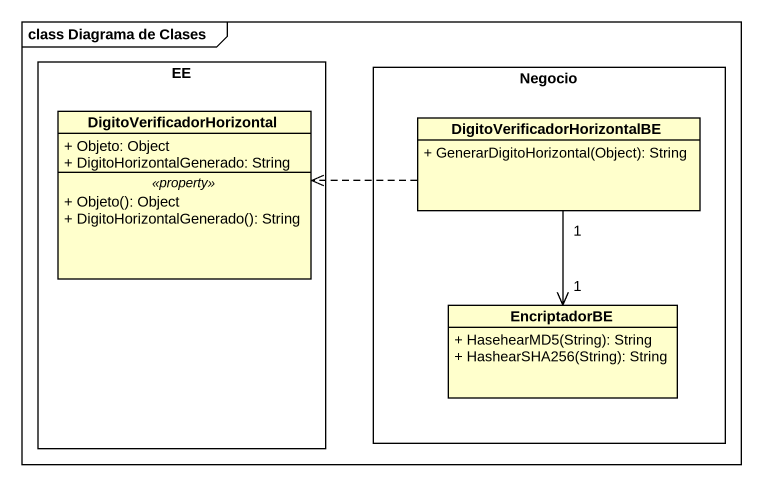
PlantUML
@startuml
mainframe class Diagrama de Clases
hide circle
hide empty members
skinparam classAttributeIconSize 0
rectangle EE {
  class DigitoVerificadorHorizontal {
    + Objeto: Object
    + DigitoHorizontalGenerado: String
    .. <<property>> ..
    + Objeto(): Object
    + DigitoHorizontalGenerado(): String
  }
}
rectangle Negocio {
  class "DigitoVerificadorHorizontalBE" as DigitoVerificadorHorizontalB {
    + GenerarDigitoHorizontal(Object): String
  }
  class EncriptadorBE {
    + HasehearMD5(String): String
    + HashearSHA256(String): String
  }
}
DigitoVerificadorHorizontalB .left.> DigitoVerificadorHorizontal
DigitoVerificadorHorizontalB "1" --> "1" EncriptadorBE
@enduml
